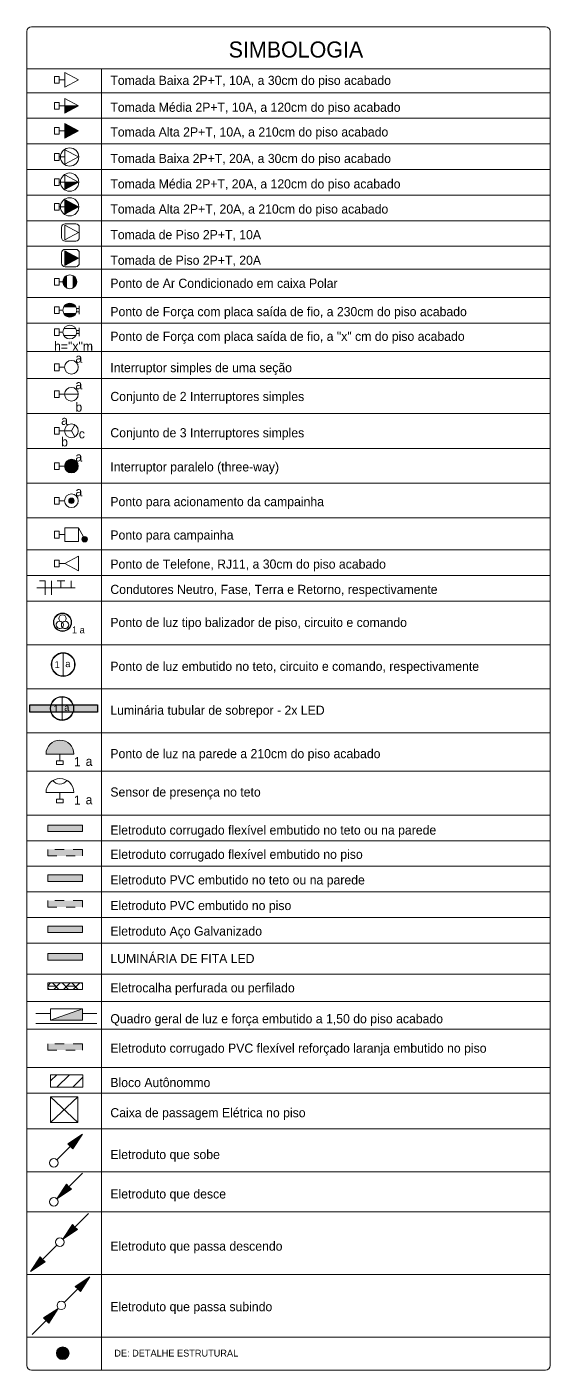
# Model space of a CAD drawing. Header units: metres. Extents: x 4 to 129, y -16 to 26.
# Drawn here: x 3.92 to 9.64, y -6.31 to 8.38 of the extents above; entities that cross this region are included whole.
import ezdxf

# ---------------------------------------------------------------- set-up
doc = ezdxf.new("R2010")
doc.units = ezdxf.units.M
doc.linetypes.add('Hidden', pattern=[0.007144, 0.004763, -0.002381])
doc.linetypes.add('Hidden 1_5', pattern=[0.0022, 0.0015, -0.0007])
for name, color, linetype, lineweight in [('A-ANNO-NOTE', 7, 'Continuous', 9), ('A-DETL', 7, 'Continuous', 9), ('A-DETL-GENF', 7, 'Continuous', 9), ('A-DETL-MEDM', 7, 'Continuous', 30), ('E-LITE-EQPM-IDEN', 7, 'Continuous', 9), ('G-ANNO-TEXT', 7, 'Continuous', 9)]:
    doc.layers.add(name, color=color, linetype=linetype, lineweight=lineweight)
doc.layers.add('A-DETL-THIN', color=7, linetype='Continuous', lineweight=20, true_color=0xc0c0c0)
doc.styles.add('Century Gothic', font='GOTHIC.TTF', dxfattribs={"height": 0.1})
doc.styles.add('Century Gothic_1', font='GOTHIC.TTF', dxfattribs={"height": 0.075})
doc.styles.add('Century Gothic_2', font='GOTHIC.TTF', dxfattribs={"height": 0.175})

# ---------------------------------------------------------------- blocks, each defined once
blk = doc.blocks.new('BEE - Tag de Luminárias de Teto - BEE - Tag de Luminárias de Teto-4400801-FOLHA - SIMBOLOGIA - COMPLETA')
at = {"layer": 'E-LITE-EQPM-IDEN'}
for p, q in [((4.305, 1.053), (4.305, 0.793)), ((4.305, 0.798), (4.305, 1.048)), ((4.306, 1.048), (4.306, 0.798))]:
    blk.add_line(p, q, dxfattribs=at)
blk.add_circle((4.305, 0.923), 0.13, dxfattribs=at)
for centre, start, end in [((4.305, 0.923), 90, 270), ((4.306, 0.923), 270, 90)]:
    blk.add_arc(centre, 0.125, start, end, dxfattribs=at)
blk = doc.blocks.new('Eletroduto que sobe_ desce ou passa - 1_ Sobe-1791214-FOLHA - SIMBOLOGIA - COMPLETA')
at = {"layer": 'A-ANNO-NOTE', "true_color": 0x0000ff}
blk.add_hatch(color=5, dxfattribs=at).paths.add_polyline_path([(4.423, -3.893), (4.395, -3.865), (4.367, -3.837), (4.527, -3.733)])
at = {"layer": 'A-ANNO-NOTE'}
for p, q in [((4.248, -4.012), (4.527, -3.733)), ((4.527, -3.733), (4.367, -3.837)), ((4.423, -3.893), (4.527, -3.733)), ((4.367, -3.837), (4.395, -3.865)), ((4.395, -3.865), (4.423, -3.893))]:
    blk.add_line(p, q, dxfattribs=at)
blk.add_circle((4.215, -4.046), 0.0469, dxfattribs=at)
blk = doc.blocks.new('Eletroduto que sobe_ desce ou passa - 2_ Desce-1791216-FOLHA - SIMBOLOGIA - COMPLETA')
at = {"layer": 'A-ANNO-NOTE', "true_color": 0x0000ff}
blk.add_hatch(color=5, dxfattribs=at).paths.add_polyline_path([(4.352, -4.279), (4.38, -4.307), (4.408, -4.335), (4.248, -4.439)])
at = {"layer": 'A-ANNO-NOTE'}
for p, q in [((4.248, -4.439), (4.527, -4.16)), ((4.352, -4.279), (4.248, -4.439)), ((4.248, -4.439), (4.408, -4.335)), ((4.38, -4.307), (4.352, -4.279)), ((4.408, -4.335), (4.38, -4.307))]:
    blk.add_line(p, q, dxfattribs=at)
blk.add_circle((4.215, -4.472), 0.0469, dxfattribs=at)
blk = doc.blocks.new('Eletroduto que sobe_ desce ou passa - 3_ Passa Descendo-1791218-FOLHA - SIMBOLOGIA - COMPLETA')
at = {"layer": 'A-ANNO-NOTE', "true_color": 0x0000ff}
for points in [[(4.418, -4.72), (4.446, -4.748), (4.474, -4.776), (4.315, -4.88)], [(4.065, -5.074), (4.093, -5.102), (4.121, -5.13), (3.961, -5.233)]]:
    blk.add_hatch(color=5, dxfattribs=at).paths.add_polyline_path(points)
at = {"layer": 'A-ANNO-NOTE'}
for p, q in [((4.315, -4.88), (4.594, -4.601)), ((4.418, -4.72), (4.315, -4.88)), ((4.315, -4.88), (4.474, -4.776)), ((4.446, -4.748), (4.418, -4.72)), ((4.474, -4.776), (4.446, -4.748)), ((3.963, -5.231), (4.248, -4.946)), ((4.065, -5.074), (3.961, -5.233)), ((3.961, -5.233), (4.121, -5.13)), ((4.093, -5.102), (4.065, -5.074)), ((4.121, -5.13), (4.093, -5.102))]:
    blk.add_line(p, q, dxfattribs=at)
blk.add_circle((4.282, -4.913), 0.0469, dxfattribs=at)
blk = doc.blocks.new('Eletroduto que sobe_ desce ou passa - 4_ Passa Subindo-1791220-FOLHA - SIMBOLOGIA - COMPLETA')
at = {"layer": 'A-ANNO-NOTE', "true_color": 0x0000ff}
for points in [[(4.505, -5.453), (4.477, -5.425), (4.449, -5.397), (4.609, -5.293)], [(4.159, -5.799), (4.131, -5.771), (4.103, -5.743), (4.263, -5.638)]]:
    blk.add_hatch(color=5, dxfattribs=at).paths.add_polyline_path(points)
at = {"layer": 'A-ANNO-NOTE'}
for p, q in [((4.33, -5.572), (4.609, -5.293)), ((4.609, -5.293), (4.449, -5.397)), ((4.449, -5.397), (4.477, -5.425)), ((4.477, -5.425), (4.505, -5.453)), ((4.505, -5.453), (4.609, -5.293)), ((3.978, -5.923), (4.263, -5.638)), ((4.263, -5.638), (4.103, -5.743)), ((4.159, -5.799), (4.263, -5.638)), ((4.103, -5.743), (4.131, -5.771)), ((4.131, -5.771), (4.159, -5.799))]:
    blk.add_line(p, q, dxfattribs=at)
blk.add_circle((4.297, -5.605), 0.0469, dxfattribs=at)
blk = doc.blocks.new('BEE - Tag de Balizador de piso - BEE - Tag de Balizador de piso-4501500-FOLHA - SIMBOLOGIA - COMPLETA')
at = {"layer": 'E-LITE-EQPM-IDEN'}
blk.add_circle((4.31, 1.866), 0.1, dxfattribs=at)
for centre, radius, start, end in [((4.31, 1.866), 0.095, 0, 180), ((4.31, 1.906), 0.04, 0, 180), ((4.31, 1.906), 0.04, 315, 225), ((4.31, 1.866), 0.095, 180, 360), ((4.281, 1.837), 0.04, 90, 315), ((4.281, 1.837), 0.04, 135, 315), ((4.281, 1.837), 0.04, 315, 135), ((4.31, 1.906), 0.04, 180, 360), ((4.338, 1.837), 0.04, 45, 225), ((4.338, 1.837), 0.04, 225, 90), ((4.338, 1.837), 0.04, 225, 45)]:
    blk.add_arc(centre, radius, start, end, dxfattribs=at)

msp = doc.modelspace()

# ---------------------------------------------------------------- hatches: boundary and pattern name
at = {"layer": 'A-DETL-GENF'}
for points in [[(4.334, 7.434), (4.484, 7.514), (4.334, 7.514)], [(4.334, 7.159), (4.484, 7.239), (4.334, 7.319)], [(4.334, 6.599), (4.484, 6.679), (4.334, 6.679)], [(4.334, 6.329), (4.484, 6.409), (4.334, 6.489)], [(4.334, 5.769), (4.484, 5.849), (4.334, 5.929)], [(4.353, 5.524), (4.353, 5.654), (4.339, 5.644), (4.328, 5.63), (4.32, 5.615), (4.316, 5.598), (4.316, 5.58), (4.32, 5.563), (4.328, 5.548), (4.339, 5.534)], [(4.428, 5.524), (4.442, 5.534), (4.453, 5.548), (4.461, 5.563), (4.465, 5.58), (4.465, 5.598), (4.461, 5.615), (4.453, 5.63), (4.442, 5.644), (4.428, 5.654), (4.428, 5.607)], [(4.416, 5.317), (4.455, 5.317), (4.445, 5.331), (4.432, 5.342), (4.416, 5.35), (4.399, 5.354), (4.382, 5.354), (4.365, 5.35), (4.349, 5.342), (4.336, 5.331), (4.325, 5.317), (4.365, 5.317)], [(4.399, 5.204), (4.416, 5.208), (4.432, 5.216), (4.445, 5.228), (4.455, 5.242), (4.325, 5.242), (4.336, 5.228), (4.349, 5.216), (4.365, 5.208), (4.382, 5.204)], [(4.408, 3.499), (4.427, 3.502), (4.446, 3.509), (4.461, 3.521), (4.473, 3.537), (4.48, 3.555), (4.483, 3.574), (4.48, 3.593), (4.473, 3.612), (4.461, 3.627), (4.446, 3.639), (4.427, 3.647), (4.408, 3.649), (4.389, 3.647), (4.371, 3.639), (4.355, 3.627), (4.343, 3.612), (4.336, 3.593), (4.333, 3.574), (4.336, 3.555), (4.343, 3.537), (4.355, 3.521), (4.371, 3.509), (4.389, 3.502)], [(4.408, 3.164), (4.416, 3.165), (4.423, 3.168), (4.429, 3.173), (4.434, 3.179), (4.437, 3.186), (4.438, 3.194), (4.437, 3.202), (4.434, 3.209), (4.429, 3.215), (4.423, 3.22), (4.416, 3.223), (4.408, 3.224), (4.4, 3.223), (4.393, 3.22), (4.387, 3.215), (4.382, 3.209), (4.379, 3.202), (4.378, 3.194), (4.379, 3.186), (4.382, 3.179), (4.387, 3.173), (4.393, 3.168), (4.4, 3.165)], [(4.552, 2.744), (4.56, 2.745), (4.567, 2.748), (4.573, 2.753), (4.578, 2.759), (4.581, 2.767), (4.582, 2.774), (4.581, 2.782), (4.578, 2.789), (4.573, 2.796), (4.567, 2.8), (4.56, 2.803), (4.552, 2.804), (4.544, 2.803), (4.537, 2.8), (4.531, 2.796), (4.526, 2.789), (4.523, 2.782), (4.522, 2.774), (4.523, 2.767), (4.526, 2.759), (4.531, 2.753), (4.537, 2.748), (4.544, 2.745)], [(4.129, 0.424), (4.434, 0.424), (4.429, 0.464), (4.414, 0.501), (4.389, 0.532), (4.358, 0.556), (4.321, 0.572), (4.282, 0.577), (4.242, 0.572), (4.205, 0.556), (4.174, 0.532), (4.15, 0.501), (4.134, 0.464)], [(4.528, -0.969), (4.528, -0.898), (4.149, -0.898), (4.149, -0.969), (4.527, -0.969)], [(4.527, -1.249), (4.528, -1.249), (4.528, -1.178), (4.149, -1.178), (4.149, -1.249), (4.179, -1.249)], [(4.149, -1.529), (4.528, -1.529), (4.528, -1.458), (4.149, -1.458)], [(4.527, -2.486), (4.527, -2.362), (4.179, -2.486)]]:
    msp.add_hatch(color=256, dxfattribs=at).paths.add_polyline_path(points)
at = {"layer": 'A-DETL-GENF', "true_color": 0xc0c0c0}
msp.add_hatch(color=9, dxfattribs=at).paths.add_polyline_path([(4.358, 0.881), (4.694, 0.881), (4.694, 0.961), (3.954, 0.961), (3.954, 0.881), (4.321, 0.881)])
at = {"layer": 'A-DETL-GENF', "true_color": 0xffff00}
msp.add_hatch(color=2, dxfattribs=at).paths.add_polyline_path([(4.527, -0.423), (4.527, -0.352), (4.148, -0.352), (4.148, -0.423), (4.434, -0.423)])
at = {"layer": 'A-DETL-GENF', "true_color": 0x808000}
msp.add_hatch(color=56, dxfattribs=at).paths.add_polyline_path([(4.358, -0.689), (4.528, -0.689), (4.528, -0.618), (4.149, -0.618), (4.15, -0.689), (4.242, -0.689)])
at = {"layer": 'A-DETL-GENF', "true_color": 0xffb693}
for points in [[(4.528, -1.829), (4.528, -1.758), (4.149, -1.758), (4.149, -1.829), (4.527, -1.829)], [(4.148, -2.814), (4.527, -2.814), (4.527, -2.743), (4.148, -2.743)], [(4.313, -6.197), (4.331, -6.195), (4.348, -6.188), (4.362, -6.177), (4.373, -6.163), (4.38, -6.146), (4.383, -6.128), (4.38, -6.11), (4.373, -6.093), (4.362, -6.079), (4.348, -6.068), (4.331, -6.061), (4.313, -6.059), (4.296, -6.061), (4.279, -6.068), (4.265, -6.079), (4.254, -6.093), (4.247, -6.11), (4.244, -6.128), (4.247, -6.146), (4.254, -6.163), (4.265, -6.177), (4.279, -6.188), (4.296, -6.195)]]:
    msp.add_hatch(color=31, dxfattribs=at).paths.add_polyline_path(points)
at = {"layer": 'A-DETL-GENF', "true_color": 0x949494}
h = msp.add_hatch(dxfattribs=at)
h.set_pattern_fill('FP_1', color=252, style=0, pattern_type=2)
h.set_pattern_definition([(45, (0, 0), (-0.053033, 0.053033), []), (135, (0, 0), (-0.053033, -0.053033), [])])
h.paths.add_polyline_path([(4.149, -2.149), (4.528, -2.149), (4.528, -2.078), (4.149, -2.078)])

# ---------------------------------------------------------------- linework, layer by layer
at = {"layer": 'A-DETL'}
for p, q in [((3.971, 8.377), (9.588, 8.377)), ((3.921, -6.263), (3.921, 8.327)), ((9.638, 8.327), (9.638, -6.263)), ((9.638, 7.917), (3.921, 7.917)), ((4.738, 7.917), (4.738, -6.313)), ((9.638, 7.657), (3.921, 7.657)), ((9.638, 7.377), (3.921, 7.377)), ((9.638, 7.097), (3.921, 7.097)), ((9.638, 6.817), (3.921, 6.817)), ((9.638, 6.537), (3.921, 6.537)), ((9.638, 6.257), (3.921, 6.257)), ((9.638, 5.977), (3.921, 5.977)), ((9.638, 5.727), (3.921, 5.727)), ((9.638, 5.417), (3.921, 5.417)), ((9.638, 5.137), (3.921, 5.137)), ((9.638, 4.827), (3.921, 4.827)), ((9.638, 4.532), (3.921, 4.532)), ((9.638, 4.147), (3.921, 4.147)), ((9.638, 3.767), (3.921, 3.767)), ((9.638, 3.387), (3.921, 3.387)), ((9.638, 3.007), (3.921, 3.007)), ((9.638, 2.657), (3.921, 2.657)), ((9.638, 2.377), (3.921, 2.377)), ((3.921, 2.377), (9.638, 2.377)), ((4.45, 2.242), (4.03, 2.242)), ((9.638, 2.097), (3.921, 2.097)), ((9.638, 1.617), (3.921, 1.617)), ((9.638, 1.137), (3.921, 1.137)), ((9.638, 0.657), (3.921, 0.657)), ((9.638, 0.237), (3.921, 0.237)), ((9.638, -0.243), (3.921, -0.243)), ((4.527, -0.352), (4.148, -0.352)), ((4.148, -0.352), (4.148, -0.423)), ((4.148, -0.423), (4.527, -0.423)), ((4.527, -0.423), (4.527, -0.352)), ((9.638, -0.523), (3.921, -0.523)), ((9.638, -0.803), (3.921, -0.803)), ((4.528, -0.898), (4.149, -0.898)), ((4.149, -0.898), (4.149, -0.969)), ((4.149, -0.969), (4.528, -0.969)), ((4.528, -0.969), (4.528, -0.898)), ((9.638, -1.083), (3.921, -1.083)), ((9.638, -1.363), (3.921, -1.363)), ((4.528, -1.458), (4.149, -1.458)), ((4.149, -1.458), (4.149, -1.529)), ((4.528, -1.529), (4.528, -1.458)), ((4.149, -1.529), (4.528, -1.529)), ((9.638, -1.643), (3.921, -1.643)), ((4.528, -1.758), (4.149, -1.758)), ((4.149, -1.758), (4.149, -1.829)), ((4.528, -1.829), (4.528, -1.758)), ((4.149, -1.829), (4.528, -1.829)), ((9.638, -1.983), (3.921, -1.983)), ((4.528, -2.078), (4.149, -2.078)), ((4.149, -2.078), (4.149, -2.149)), ((4.149, -2.149), (4.528, -2.149)), ((4.528, -2.149), (4.528, -2.078)), ((9.638, -2.283), (3.921, -2.283)), ((4.179, -2.412), (4.019, -2.412)), ((4.527, -2.412), (4.687, -2.412)), ((9.638, -2.583), (3.921, -2.583)), ((4.687, -2.522), (4.019, -2.522)), ((9.638, -3.003), (3.921, -3.003)), ((9.638, -3.283), (3.921, -3.283)), ((9.638, -3.673), (3.921, -3.673)), ((9.638, -4.143), (3.921, -4.143)), ((9.638, -4.583), (3.921, -4.583)), ((9.638, -5.268), (3.921, -5.268)), ((9.638, -5.953), (3.921, -5.953)), ((9.588, -6.313), (3.971, -6.313))]:
    msp.add_line(p, q, dxfattribs=at)
at = {"layer": 'A-DETL', "color": 5, "true_color": 0x0000ff}
for p, q in [((4.484, 6.409), (4.334, 6.489)), ((4.334, 6.489), (4.334, 6.329)), ((4.334, 6.329), (4.484, 6.409)), ((4.12, 2.317), (4.06, 2.317)), ((4.12, 2.317), (4.12, 2.167)), ((4.527, -2.362), (4.179, -2.486)), ((4.179, -2.486), (4.527, -2.486)), ((4.527, -2.486), (4.527, -2.362))]:
    msp.add_line(p, q, dxfattribs=at)
at = {"layer": 'A-DETL', "color": 1, "true_color": 0xff0000}
msp.add_line((4.19, 2.317), (4.19, 2.167), dxfattribs=at)
at = {"layer": 'A-DETL', "color": 94, "linetype": 'Hidden', "true_color": 0x00aa00}
for p, q in [((4.25, 2.317), (4.335, 2.317)), ((4.292, 2.317), (4.292, 2.242))]:
    msp.add_line(p, q, dxfattribs=at)
at = {"layer": 'A-DETL', "linetype": 'Hidden 1_5'}
for p, q in [((4.528, -0.618), (4.149, -0.618)), ((4.149, -0.618), (4.149, -0.689)), ((4.149, -0.689), (4.528, -0.689)), ((4.528, -0.689), (4.528, -0.618)), ((4.528, -1.178), (4.149, -1.178)), ((4.149, -1.178), (4.149, -1.249)), ((4.149, -1.249), (4.528, -1.249)), ((4.528, -1.249), (4.528, -1.178)), ((4.149, -2.113), (4.528, -2.113)), ((4.527, -2.743), (4.148, -2.743)), ((4.148, -2.743), (4.148, -2.814)), ((4.527, -2.814), (4.527, -2.743)), ((4.148, -2.814), (4.527, -2.814))]:
    msp.add_line(p, q, dxfattribs=at)
at = {"layer": 'A-DETL'}
for centre, start, end in [((3.971, 8.327), 90, 180), ((9.588, 8.327), 0, 90), ((3.971, -6.263), 180, 270), ((9.588, -6.263), 270, 0)]:
    msp.add_arc(centre, 0.05, start, end, dxfattribs=at)
at = {"layer": 'A-DETL-MEDM'}
for p, q in [((3.954, 0.961), (4.694, 0.961)), ((3.954, 0.881), (3.954, 0.961)), ((4.694, 0.961), (4.694, 0.881)), ((4.694, 0.881), (3.954, 0.881))]:
    msp.add_line(p, q, dxfattribs=at)
at = {"layer": 'A-DETL-THIN'}
for p, q in [((4.224, 7.835), (4.224, 7.761)), ((4.274, 7.835), (4.224, 7.835)), ((4.274, 7.761), (4.274, 7.835)), ((4.274, 7.798), (4.334, 7.798)), ((4.334, 7.798), (4.334, 7.878)), ((4.334, 7.878), (4.485, 7.798)), ((4.334, 7.798), (4.334, 7.718)), ((4.334, 7.718), (4.485, 7.798)), ((4.224, 7.761), (4.274, 7.761)), ((4.224, 7.551), (4.224, 7.477)), ((4.274, 7.551), (4.224, 7.551)), ((4.274, 7.477), (4.274, 7.551)), ((4.274, 7.514), (4.334, 7.514)), ((4.334, 7.514), (4.334, 7.594)), ((4.334, 7.594), (4.485, 7.514)), ((4.484, 7.514), (4.334, 7.514)), ((4.334, 7.514), (4.334, 7.434)), ((4.334, 7.434), (4.484, 7.514)), ((4.334, 7.514), (4.334, 7.434)), ((4.334, 7.434), (4.485, 7.514)), ((4.224, 7.477), (4.274, 7.477)), ((4.224, 7.276), (4.224, 7.202)), ((4.274, 7.276), (4.224, 7.276)), ((4.224, 7.202), (4.274, 7.202)), ((4.274, 7.202), (4.274, 7.276)), ((4.274, 7.239), (4.334, 7.239)), ((4.484, 7.239), (4.334, 7.319)), ((4.334, 7.319), (4.334, 7.159)), ((4.334, 7.239), (4.334, 7.319)), ((4.334, 7.319), (4.485, 7.239)), ((4.334, 7.159), (4.484, 7.239)), ((4.334, 7.239), (4.334, 7.159)), ((4.334, 7.159), (4.485, 7.239)), ((4.224, 6.991), (4.224, 6.917)), ((4.274, 6.991), (4.224, 6.991)), ((4.224, 6.917), (4.274, 6.917)), ((4.274, 6.917), (4.274, 6.991)), ((4.274, 6.954), (4.334, 6.954)), ((4.334, 6.954), (4.334, 7.034)), ((4.334, 7.034), (4.485, 6.954)), ((4.334, 6.954), (4.334, 6.874)), ((4.334, 6.874), (4.485, 6.954)), ((4.334, 6.679), (4.334, 6.759)), ((4.334, 6.759), (4.485, 6.679)), ((4.224, 6.716), (4.224, 6.641)), ((4.274, 6.716), (4.224, 6.716)), ((4.224, 6.641), (4.274, 6.641)), ((4.274, 6.641), (4.274, 6.716)), ((4.274, 6.679), (4.334, 6.679)), ((4.484, 6.679), (4.334, 6.679)), ((4.334, 6.679), (4.334, 6.599)), ((4.334, 6.599), (4.484, 6.679)), ((4.334, 6.679), (4.334, 6.599)), ((4.334, 6.599), (4.485, 6.679)), ((4.334, 6.409), (4.334, 6.489)), ((4.334, 6.489), (4.485, 6.409)), ((4.224, 6.446), (4.224, 6.371)), ((4.274, 6.446), (4.224, 6.446)), ((4.224, 6.371), (4.274, 6.371)), ((4.274, 6.371), (4.274, 6.446)), ((4.274, 6.409), (4.334, 6.409)), ((4.334, 6.409), (4.334, 6.329)), ((4.334, 6.329), (4.485, 6.409)), ((4.299, 6.074), (4.299, 6.184)), ((4.334, 6.129), (4.334, 6.209)), ((4.334, 6.209), (4.485, 6.129)), ((4.339, 6.224), (4.454, 6.224)), ((4.494, 6.184), (4.494, 6.074)), ((4.334, 6.129), (4.334, 6.049)), ((4.334, 6.049), (4.485, 6.129)), ((4.454, 6.034), (4.339, 6.034)), ((4.299, 5.794), (4.299, 5.904)), ((4.484, 5.849), (4.334, 5.929)), ((4.334, 5.929), (4.334, 5.769)), ((4.334, 5.849), (4.334, 5.929)), ((4.334, 5.929), (4.485, 5.849)), ((4.339, 5.944), (4.454, 5.944)), ((4.494, 5.904), (4.494, 5.794)), ((4.334, 5.769), (4.484, 5.849)), ((4.334, 5.849), (4.334, 5.769)), ((4.334, 5.769), (4.485, 5.849)), ((4.454, 5.754), (4.339, 5.754)), ((4.224, 5.626), (4.224, 5.552)), ((4.274, 5.626), (4.224, 5.626)), ((4.274, 5.552), (4.274, 5.626)), ((4.274, 5.589), (4.315, 5.589)), ((4.353, 5.524), (4.353, 5.654)), ((4.353, 5.654), (4.353, 5.524)), ((4.428, 5.654), (4.428, 5.524)), ((4.428, 5.654), (4.428, 5.524)), ((4.224, 5.552), (4.274, 5.552)), ((4.224, 5.316), (4.224, 5.242)), ((4.274, 5.316), (4.224, 5.316)), ((4.274, 5.242), (4.274, 5.316)), ((4.325, 5.317), (4.455, 5.317)), ((4.325, 5.317), (4.455, 5.317)), ((4.463, 5.296), (4.493, 5.296)), ((4.493, 5.236), (4.493, 5.326)), ((4.224, 5.242), (4.274, 5.242)), ((4.274, 5.279), (4.315, 5.279)), ((4.455, 5.242), (4.325, 5.242)), ((4.325, 5.242), (4.455, 5.242)), ((4.463, 5.262), (4.493, 5.262)), ((4.224, 5.076), (4.224, 5.002)), ((4.274, 5.076), (4.224, 5.076)), ((4.224, 5.002), (4.274, 5.002)), ((4.274, 5.002), (4.274, 5.076)), ((4.274, 5.039), (4.315, 5.039)), ((4.325, 5.077), (4.455, 5.077)), ((4.325, 5.002), (4.455, 5.002)), ((4.463, 5.056), (4.493, 5.056)), ((4.463, 5.022), (4.493, 5.022)), ((4.493, 4.996), (4.493, 5.086)), ((4.224, 4.691), (4.224, 4.617)), ((4.274, 4.691), (4.224, 4.691)), ((4.224, 4.617), (4.274, 4.617)), ((4.274, 4.617), (4.274, 4.691)), ((4.274, 4.654), (4.333, 4.654)), ((4.224, 4.396), (4.224, 4.322)), ((4.274, 4.396), (4.224, 4.396)), ((4.224, 4.322), (4.274, 4.322)), ((4.274, 4.322), (4.274, 4.396)), ((4.274, 4.359), (4.483, 4.359)), ((4.224, 3.996), (4.224, 3.922)), ((4.274, 3.996), (4.224, 3.996)), ((4.274, 3.922), (4.274, 3.996)), ((4.408, 3.959), (4.446, 4.024)), ((4.224, 3.922), (4.274, 3.922)), ((4.274, 3.959), (4.333, 3.959)), ((4.333, 3.959), (4.408, 3.959)), ((4.408, 3.959), (4.446, 3.894)), ((4.224, 3.611), (4.224, 3.537)), ((4.274, 3.611), (4.224, 3.611)), ((4.224, 3.537), (4.274, 3.537)), ((4.274, 3.537), (4.274, 3.611)), ((4.274, 3.574), (4.333, 3.574)), ((4.224, 3.231), (4.224, 3.157)), ((4.274, 3.231), (4.224, 3.231)), ((4.224, 3.157), (4.274, 3.157)), ((4.274, 3.157), (4.274, 3.231)), ((4.274, 3.194), (4.333, 3.194)), ((4.224, 2.861), (4.224, 2.787)), ((4.274, 2.861), (4.224, 2.861)), ((4.274, 2.787), (4.274, 2.861)), ((4.274, 2.824), (4.333, 2.824)), ((4.485, 2.899), (4.334, 2.899)), ((4.334, 2.899), (4.334, 2.749)), ((4.485, 2.749), (4.485, 2.899)), ((4.485, 2.899), (4.538, 2.801)), ((4.224, 2.787), (4.274, 2.787)), ((4.334, 2.749), (4.485, 2.749)), ((4.224, 2.546), (4.224, 2.472)), ((4.274, 2.546), (4.224, 2.546)), ((4.274, 2.472), (4.274, 2.546)), ((4.274, 2.509), (4.334, 2.509)), ((4.485, 2.589), (4.334, 2.509)), ((4.485, 2.429), (4.334, 2.509)), ((4.485, 2.509), (4.485, 2.589)), ((4.485, 2.509), (4.485, 2.429)), ((4.224, 2.472), (4.274, 2.472)), ((4.405, 2.317), (4.405, 2.242)), ((4.694, 0.961), (3.954, 0.961)), ((3.954, 0.961), (3.954, 0.881)), ((4.694, 0.881), (4.694, 0.961)), ((3.954, 0.881), (4.694, 0.881)), ((4.129, 0.424), (4.434, 0.424)), ((4.129, 0.424), (4.434, 0.424)), ((4.244, 0.35), (4.244, 0.31)), ((4.319, 0.35), (4.244, 0.35)), ((4.244, 0.31), (4.319, 0.31)), ((4.282, 0.424), (4.282, 0.35)), ((4.319, 0.31), (4.319, 0.35)), ((4.129, 0.004), (4.434, 0.004)), ((4.282, 0.004), (4.282, -0.07)), ((4.244, -0.07), (4.244, -0.11)), ((4.319, -0.07), (4.244, -0.07)), ((4.244, -0.11), (4.319, -0.11)), ((4.319, -0.11), (4.319, -0.07)), ((4.179, -2.362), (4.527, -2.362)), ((4.179, -2.486), (4.179, -2.362)), ((4.179, -2.486), (4.527, -2.362)), ((4.527, -2.486), (4.179, -2.486)), ((4.527, -2.362), (4.527, -2.486)), ((4.179, -3.082), (4.532, -3.082)), ((4.179, -3.219), (4.179, -3.082)), ((4.179, -3.151), (4.247, -3.082)), ((4.249, -3.219), (4.385, -3.082)), ((4.532, -3.082), (4.532, -3.219)), ((4.532, -3.219), (4.179, -3.219)), ((4.422, -3.219), (4.532, -3.109)), ((4.179, -3.324), (4.479, -3.324)), ((4.179, -3.604), (4.179, -3.324)), ((4.479, -3.604), (4.179, -3.324)), ((4.179, -3.604), (4.479, -3.324)), ((4.479, -3.324), (4.479, -3.604)), ((4.479, -3.604), (4.179, -3.604))]:
    msp.add_line(p, q, dxfattribs=at)
for centre, radius in [((4.388, 6.954), 0.1), ((4.388, 6.679), 0.1), ((4.388, 6.409), 0.1), ((4.39, 5.589), 0.0751), ((4.39, 5.279), 0.0751), ((4.39, 5.039), 0.0751), ((4.408, 4.654), 0.075), ((4.408, 4.359), 0.075), ((4.408, 3.959), 0.075), ((4.408, 3.574), 0.075), ((4.408, 3.194), 0.075)]:
    msp.add_circle(centre, radius, dxfattribs=at)
for centre, radius, start, end in [((4.339, 6.184), 0.04, 90, 180), ((4.454, 6.184), 0.04, 0, 90), ((4.339, 6.074), 0.04, 180, 270), ((4.454, 6.074), 0.04, 270, 0), ((4.339, 5.904), 0.04, 90, 180), ((4.454, 5.904), 0.04, 0, 90), ((4.339, 5.794), 0.04, 180, 270), ((4.454, 5.794), 0.04, 270, 0), ((4.39, 5.589), 0.0751, 119.9481, 240.0519), ((4.39, 5.589), 0.0751, 299.9481, 60.0519), ((4.39, 5.279), 0.0751, 29.9481, 150.0519), ((4.39, 5.279), 0.0751, 209.9481, 330.0519), ((4.408, 3.574), 0.075, 0, 180), ((4.408, 3.574), 0.075, 180, 360), ((4.408, 3.194), 0.03, 0, 180), ((4.408, 3.194), 0.03, 180, 0), ((4.552, 2.774), 0.03, 0, 180), ((4.552, 2.774), 0.03, 180, 0), ((4.282, 0.424), 0.152, 360, 180), ((4.282, 0.424), 0.152, 0, 180), ((4.282, 0.004), 0.152, 0, 180), ((4.282, 0.191), 0.0952, 215.4471, 324.5529), ((4.313, -6.128), 0.0692, 0, 180), ((4.313, -6.128), 0.0692, 180, 0)]:
    msp.add_arc(centre, radius, start, end, dxfattribs=at)

# ---------------------------------------------------------------- block references
at = {"layer": 'A-ANNO-NOTE'}
for name in ['Eletroduto que sobe_ desce ou passa - 1_ Sobe-1791214-FOLHA - SIMBOLOGIA - COMPLETA', 'Eletroduto que sobe_ desce ou passa - 2_ Desce-1791216-FOLHA - SIMBOLOGIA - COMPLETA', 'Eletroduto que sobe_ desce ou passa - 3_ Passa Descendo-1791218-FOLHA - SIMBOLOGIA - COMPLETA', 'Eletroduto que sobe_ desce ou passa - 4_ Passa Subindo-1791220-FOLHA - SIMBOLOGIA - COMPLETA']:
    msp.add_blockref(name, (0, 0), dxfattribs=at)
at = {"layer": 'E-LITE-EQPM-IDEN'}
for name, p in [('BEE - Tag de Balizador de piso - BEE - Tag de Balizador de piso-4501500-FOLHA - SIMBOLOGIA - COMPLETA', (0, 0)), ('BEE - Tag de Luminárias de Teto - BEE - Tag de Luminárias de Teto-4400801-FOLHA - SIMBOLOGIA - COMPLETA', (0.012, 0.48)), ('BEE - Tag de Luminárias de Teto - BEE - Tag de Luminárias de Teto-4400801-FOLHA - SIMBOLOGIA - COMPLETA', (0, 0))]:
    msp.add_blockref(name, p, dxfattribs=at)

# ---------------------------------------------------------------- texts
at = {"layer": 'E-LITE-EQPM-IDEN', "attachment_point": 1}
for s, insert, char_height, width, style in [('1 a', (4.414, 1.82), 0.075, 0.19641, 'Century Gothic_1'), ('1', (4.224, 1.44), 0.075, 0.07215, 'Century Gothic_1'), ('a', (4.341, 1.45), 0.075, 0.08819, 'Century Gothic_1'), ('1', (4.211, 0.959), 0.075, 0.07215, 'Century Gothic_1'), ('a', (4.329, 0.97), 0.075, 0.08819, 'Century Gothic_1'), ('1', (4.435, 0.391), 0.1, 0.0962, 'Century Gothic'), ('a', (4.563, 0.395), 0.1, 0.11624, 'Century Gothic'), ('1', (4.435, -0.029), 0.1, 0.0962, 'Century Gothic'), ('a', (4.563, -0.025), 0.1, 0.11624, 'Century Gothic')]:
    msp.add_mtext(s, dxfattribs=dict(at, insert=insert, char_height=char_height, width=width, style=style))
at = {"layer": 'G-ANNO-TEXT', "attachment_point": 1, "bg_fill": 3, "box_fill_scale": 1.25, "bg_fill_color": 256, "bg_fill_true_color": 13158600, "bg_fill_transparency": 0}
for s, insert, char_height, width, style in [('SIMBOLOGIA', (6.126, 8.217), 0.175, 1.87595, 'Century Gothic_2'), ('DE: DETALHE ESTRUTURAL', (4.876, -6.09), 0.075, 1.50717, 'Century Gothic_1')]:
    msp.add_mtext(s, dxfattribs=dict(at, insert=insert, char_height=char_height, width=width, style=style))
at = {"layer": 'G-ANNO-TEXT', "char_height": 0.1, "attachment_point": 1, "style": 'Century Gothic'}
for s, insert, width in [('Tomada Baixa 2P+T, 10A, a 30cm do piso acabado', (4.833, 7.842), 4.25696), ('Tomada Média 2P+T, 10A, a 120cm do piso acabado', (4.833, 7.548), 4.44536), ('Tomada Alta 2P+T, 10A, a 210cm do piso acabado', (4.833, 7.278), 4.22489), ('Tomada Baixa 2P+T, 20A, a 30cm do piso acabado', (4.833, 6.988), 4.25696), ('Tomada Média 2P+T, 20A, a 120cm do piso acabado', (4.833, 6.71), 4.44536), ('Tomada Alta 2P+T, 20A, a 210cm do piso acabado', (4.833, 6.435), 4.22489), ('Tomada de Piso 2P+T, 10A', (4.833, 6.155), 2.16055), ('Tomada de Piso 2P+T, 20A', (4.833, 5.875), 2.16055), ('Ponto de Ar Condicionado em caixa Polar', (4.833, 5.623), 3.54747), ('Ponto de Força com placa saída de fio, a 230cm do piso acabado', (4.833, 5.313), 5.63185), ('Ponto de Força com placa saída de fio, a "x" cm do piso acabado', (4.833, 5.043), 5.57974), ('h="x"m', (4.218, 4.935), 0.56118), ('a', (4.451, 4.804), 0.11624), ('Interruptor simples de uma seção', (4.833, 4.7), 2.78987), ('a', (4.451, 4.514), 0.11624), ('b', (4.451, 4.269), 0.11624), ('Conjunto de 2 Interruptores simples ', (4.833, 4.385), 2.97827), ('a', (4.295, 4.124), 0.11624), ('Conjunto de 3 Interruptores simples ', (4.833, 3.988), 2.97827), ('b', (4.295, 3.889), 0.11624), ('c', (4.488, 3.977), 0.11224), ('a', (4.451, 3.724), 0.11624), ('Interruptor paralelo (three-way)', (4.833, 3.615), 2.63354), ('a', (4.451, 3.344), 0.11624), ('Ponto para acionamento da campainha', (4.833, 3.235), 3.44325), ('Ponto para campainha', (4.833, 2.87), 1.96814), ('Ponto de Telefone, RJ11, a 30cm do piso acabado', (4.833, 2.552), 4.23692), ('Condutores Neutro, Fase, Terra e Retorno, respectivamente', (4.833, 2.275), 4.95042), ('Ponto de luz tipo balizador de piso, circuito e comando', (4.833, 1.914), 4.62975), ('Ponto de luz embutido no teto, circuito e comando, respectivamente', (4.833, 1.434), 5.82426), ('Luminária tubular de sobrepor - 2x LED', (4.833, 0.954), 3.19072), ('Ponto de luz na parede a 210cm do piso acabado', (4.833, 0.479), 4.25295), ('Sensor de presença no teto', (4.833, 0.059), 2.30084), ('Eletroduto corrugado flexível embutido no teto ou na parede', (4.833, -0.357), 5.13882), ('Eletroduto corrugado flexível embutido no piso', (4.833, -0.622), 3.92827), ('Eletroduto PVC embutido no teto ou na parede', (4.833, -0.902), 3.97637), ('Eletroduto PVC embutido no piso', (4.833, -1.182), 2.76582), ('Eletroduto Aço Galvanizado', (4.833, -1.462), 2.36498), ('LUMINÁRIA DE FITA LED', (4.833, -1.762), 1.89198), ('Eletrocalha perfurada ou perfilado', (4.833, -2.082), 2.90211), ('Quadro geral de luz e força embutido a 1,50 do piso acabado', (4.833, -2.42), 5.24704), ('Eletroduto corrugado PVC flexível reforçado laranja embutido no piso', (4.833, -2.742), 5.84831), ('Bloco Autônommo', (4.833, -3.118), 1.5673), ('Caixa de passagem Elétrica no piso', (4.833, -3.448), 3.00232), ('Eletroduto que sobe', (4.833, -3.905), 1.68755), ('Eletroduto que desce', (4.833, -4.336), 1.79979), ('Eletroduto que passa descendo', (4.833, -4.907), 2.66561), ('Eletroduto que passa subindo', (4.833, -5.569), 2.4692)]:
    msp.add_mtext(s, dxfattribs=dict(at, insert=insert, width=width))

doc.saveas('drawing.dxf')
